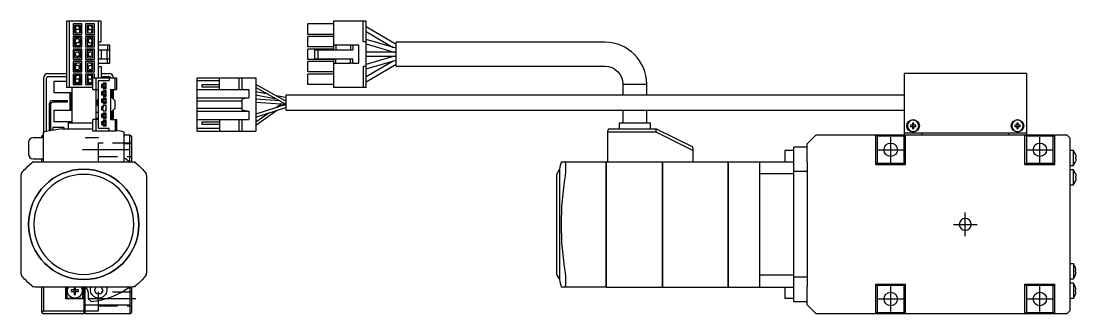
# Model space of a CAD drawing. Extents: x 0 to 737, y -8 to 350.
# Drawn here: x 383.8 to 737.4, y 144.4 to 242.5 of the extents above; entities that cross this region are included whole.
import ezdxf

# ---------------------------------------------------------------- set-up
doc = ezdxf.new("R2010")
doc.units = 0
doc.header["$LTSCALE"] = 0.5
doc.linetypes.add('CENTER', pattern=[50.8, 31.75, -6.35, 6.35, -6.35])
doc.linetypes.add('DASHED', pattern=[19.05, 12.7, -6.35])
for name, color, linetype in [('MSM_CENTER', 1, 'CENTER'), ('MSM_CONTINUOUS', 7, 'CONTINUOUS'), ('MSM_DASHED', 4, 'DASHED')]:
    doc.layers.add(name, color=color, linetype=linetype)

msp = doc.modelspace()

# ---------------------------------------------------------------- linework, layer by layer
at = {"layer": 'MSM_CENTER'}
for p, q in [((675.33, 195.18), (675.33, 203.68)), ((725.33, 195.18), (725.33, 203.68)), ((420.31, 199.43), (403.81, 199.43)), ((671.08, 199.43), (679.58, 199.43)), ((721.08, 199.43), (729.58, 199.43)), ((700.33, 170.43), (700.33, 178.43)), ((696.33, 174.43), (704.33, 174.43)), ((675.33, 145.18), (675.33, 153.68)), ((725.33, 145.18), (725.33, 153.68)), ((422.31, 149.43), (403.81, 149.43)), ((671.08, 149.43), (679.58, 149.43)), ((721.08, 149.43), (729.58, 149.43))]:
    msp.add_line(p, q, dxfattribs=at)
at = {"layer": 'MSM_CONTINUOUS'}
for p, q in [((399.01, 242.53), (399.01, 220.33)), ((410.61, 242.53), (399.01, 242.53)), ((400.01, 220.33), (400.01, 242.53)), ((401.21, 241.58), (401.21, 238.08)), ((404.21, 241.58), (401.21, 241.58)), ((401.71, 241.08), (401.71, 238.58)), ((403.71, 241.08), (401.71, 241.08)), ((403.71, 238.58), (403.71, 241.08)), ((404.21, 238.08), (404.21, 241.58)), ((405.41, 241.58), (405.41, 238.08)), ((408.41, 241.58), (405.41, 241.58)), ((407.91, 241.08), (405.91, 241.08)), ((405.91, 241.08), (405.91, 238.58)), ((407.51, 241.08), (407.51, 240.69)), ((407.91, 238.58), (407.91, 241.08)), ((408.41, 238.08), (408.41, 241.58)), ((409.61, 242.53), (409.61, 223.53)), ((410.61, 235.53), (410.61, 242.53)), ((479.93, 238.08), (479.93, 241.58)), ((488.53, 241.58), (479.93, 241.58)), ((488.53, 242.53), (488.53, 232.93)), ((499.53, 242.53), (488.53, 242.53)), ((498.53, 235.53), (498.53, 242.53)), ((499.53, 220.33), (499.53, 242.53)), ((509.53, 234.74), (499.53, 240.64)), ((401.21, 238.08), (404.21, 238.08)), ((401.21, 237.38), (401.21, 233.88)), ((404.21, 237.38), (401.21, 237.38)), ((401.71, 238.58), (403.71, 238.58)), ((401.96, 240.26), (402.13, 238.58)), ((403.54, 238.58), (403.35, 240.41)), ((403.71, 239.41), (403.47, 239.27)), ((404.21, 233.88), (404.21, 237.38)), ((405.41, 238.08), (408.41, 238.08)), ((405.41, 237.38), (405.41, 233.88)), ((408.41, 237.38), (405.41, 237.38)), ((405.91, 238.58), (407.91, 238.58)), ((406.26, 240.41), (406.08, 238.58)), ((407.48, 238.58), (407.66, 240.26)), ((407.51, 238.81), (407.51, 238.58)), ((408.41, 233.88), (408.41, 237.38)), ((488.53, 238.08), (479.93, 238.08)), ((488.53, 237.38), (479.93, 237.38)), ((479.93, 233.88), (479.93, 237.38)), ((499.53, 239.01), (508.54, 233.7)), ((401.21, 233.88), (404.21, 233.88)), ((401.71, 236.88), (401.71, 234.38)), ((403.71, 236.88), (401.71, 236.88)), ((401.71, 234.38), (403.71, 234.38)), ((401.96, 235.77), (402.25, 234.38)), ((402.3, 236.88), (402.34, 236.51)), ((403.68, 234.38), (403.34, 236.05)), ((403.71, 234.38), (403.71, 236.88)), ((405.41, 233.88), (408.41, 233.88)), ((407.91, 236.88), (405.91, 236.88)), ((405.91, 236.88), (405.91, 234.38)), ((405.91, 234.38), (407.91, 234.38)), ((406.28, 236.05), (405.94, 234.38)), ((407.27, 236.51), (407.31, 236.88)), ((407.31, 236.49), (407.31, 236.84)), ((407.37, 234.38), (407.65, 235.77)), ((407.51, 236.88), (407.51, 236.32)), ((407.51, 235.06), (407.51, 234.38)), ((407.91, 234.38), (407.91, 236.88)), ((409.61, 235.53), (410.61, 235.53)), ((413.61, 234.43), (409.61, 234.43)), ((412.81, 234.43), (412.81, 232.93)), ((413.61, 228.43), (413.61, 234.43)), ((488.53, 233.88), (479.93, 233.88)), ((494.23, 234.43), (488.53, 234.43)), ((489.28, 234.43), (489.28, 232.93)), ((494.23, 234.43), (494.23, 232.93)), ((495.03, 234.43), (494.23, 234.43)), ((497.03, 234.43), (495.03, 234.43)), ((495.03, 234.43), (495.03, 232.93)), ((497.03, 228.43), (497.03, 234.43)), ((499.53, 235.53), (498.53, 235.53)), ((509.53, 233.41), (499.53, 236.36)), ((499.53, 234.9), (508.92, 232.13)), ((509.53, 227.43), (509.53, 235.43)), ((579.53, 235.43), (509.53, 235.43)), ((401.21, 233.18), (401.21, 229.68)), ((404.21, 233.18), (401.21, 233.18)), ((401.71, 232.68), (401.71, 230.18)), ((403.71, 232.68), (401.71, 232.68)), ((401.71, 230.18), (403.71, 230.18)), ((402.62, 230.32), (402.59, 230.18)), ((403.71, 232.13), (402.65, 232.13)), ((402.65, 230.73), (403.71, 230.73)), ((403.71, 230.18), (403.71, 232.68)), ((404.21, 229.68), (404.21, 233.18)), ((405.41, 233.18), (405.41, 229.68)), ((408.41, 233.18), (405.41, 233.18)), ((407.91, 232.68), (405.91, 232.68)), ((405.91, 232.68), (405.91, 230.18)), ((406.97, 232.13), (405.91, 232.13)), ((405.91, 230.73), (406.97, 230.73)), ((405.91, 230.18), (407.91, 230.18)), ((407.91, 230.18), (407.91, 232.68)), ((408.41, 229.68), (408.41, 233.18)), ((409.61, 232.93), (413.61, 232.93)), ((409.61, 229.93), (413.61, 229.93)), ((410.61, 232.93), (410.61, 229.93)), ((412.61, 229.93), (412.61, 232.93)), ((412.81, 228.43), (412.81, 229.93)), ((479.93, 229.68), (479.93, 233.18)), ((488.53, 233.18), (479.93, 233.18)), ((482.23, 229.93), (482.23, 232.93)), ((482.23, 232.93), (483.23, 232.93)), ((482.23, 229.93), (483.23, 229.93)), ((483.23, 232.93), (483.23, 229.93)), ((483.23, 232.93), (495.03, 232.93)), ((483.23, 229.93), (495.03, 229.93)), ((488.53, 229.93), (488.53, 220.33)), ((489.28, 228.43), (489.28, 229.93)), ((494.23, 228.43), (494.23, 229.93)), ((495.03, 228.43), (495.03, 229.93)), ((509.53, 232.13), (499.53, 232.13)), ((499.53, 230.73), (509.53, 230.73)), ((508.92, 230.73), (499.53, 227.96)), ((401.21, 229.68), (404.21, 229.68)), ((401.21, 228.98), (401.21, 225.48)), ((404.21, 228.98), (401.21, 228.98)), ((401.71, 228.48), (401.71, 225.98)), ((403.71, 228.48), (401.71, 228.48)), ((402.25, 228.48), (401.96, 227.08)), ((402.34, 226.35), (402.3, 225.98)), ((403.34, 226.81), (403.68, 228.48)), ((403.71, 225.98), (403.71, 228.48)), ((404.21, 225.48), (404.21, 228.98)), ((405.41, 229.68), (408.41, 229.68)), ((405.41, 228.98), (405.41, 225.48)), ((408.41, 228.98), (405.41, 228.98)), ((407.91, 228.48), (405.91, 228.48)), ((405.91, 228.48), (405.91, 225.98)), ((405.94, 228.48), (406.28, 226.81)), ((407.31, 225.98), (407.27, 226.35)), ((407.65, 227.08), (407.37, 228.48)), ((407.91, 225.98), (407.91, 228.48)), ((408.41, 225.48), (408.41, 228.98)), ((409.61, 228.43), (413.61, 228.43)), ((409.61, 227.33), (410.61, 227.33)), ((410.61, 227.33), (410.61, 223.53)), ((488.53, 229.68), (479.93, 229.68)), ((479.93, 225.48), (479.93, 228.98)), ((488.53, 228.98), (479.93, 228.98)), ((488.53, 228.43), (494.23, 228.43)), ((495.03, 228.43), (494.23, 228.43)), ((495.03, 228.43), (497.03, 228.43)), ((498.53, 227.33), (498.53, 220.33)), ((499.53, 227.33), (498.53, 227.33)), ((499.53, 226.5), (509.53, 229.45)), ((508.54, 229.15), (499.53, 223.84)), ((499.53, 222.21), (509.53, 228.11)), ((509.53, 227.43), (579.53, 227.43)), ((391.31, 223.43), (391.31, 205.43)), ((392.31, 205.57), (392.31, 223.43)), ((392.81, 224.93), (399.01, 224.93)), ((392.81, 223.93), (399.01, 223.93)), ((401.21, 225.48), (404.21, 225.48)), ((401.21, 224.78), (401.21, 221.28)), ((404.21, 224.78), (401.21, 224.78)), ((401.71, 225.98), (403.71, 225.98)), ((401.71, 224.28), (401.71, 221.78)), ((403.71, 224.28), (401.71, 224.28)), ((402.13, 224.28), (401.96, 222.59)), ((403.35, 222.45), (403.54, 224.28)), ((403.71, 221.78), (403.71, 224.28)), ((404.21, 221.28), (404.21, 224.78)), ((405.41, 225.48), (408.41, 225.48)), ((405.41, 224.78), (405.41, 221.28)), ((408.41, 224.78), (405.41, 224.78)), ((405.91, 225.98), (407.91, 225.98)), ((407.91, 224.28), (405.91, 224.28)), ((405.91, 224.28), (405.91, 221.78)), ((406.08, 224.28), (406.26, 222.45)), ((407.66, 222.59), (407.48, 224.28)), ((407.81, 219.58), (407.81, 223.53)), ((407.81, 223.53), (415.81, 223.53)), ((407.91, 223.53), (407.91, 224.28)), ((408.41, 223.53), (408.41, 224.78)), ((408.81, 223.53), (408.81, 205.63)), ((410.61, 224.93), (413.31, 224.93)), ((410.61, 223.93), (413.31, 223.93)), ((413.31, 223.53), (413.31, 222.58)), ((415.31, 219.58), (415.31, 223.53)), ((415.81, 223.53), (415.81, 219.58)), ((442.83, 223.53), (462.53, 223.53)), ((442.83, 205.63), (442.83, 223.53)), ((450.33, 219.58), (450.33, 223.53)), ((456.83, 223.53), (456.83, 219.58)), ((457.83, 223.53), (457.83, 219.58)), ((462.53, 223.53), (462.53, 205.63)), ((488.53, 225.48), (479.93, 225.48)), ((488.53, 224.78), (479.93, 224.78)), ((479.93, 221.28), (479.93, 224.78)), ((679.83, 224.93), (679.83, 204.43)), ((720.83, 224.93), (679.83, 224.93)), ((720.83, 224.93), (720.83, 204.43)), ((394.81, 222.33), (394.81, 218.63)), ((399.01, 222.33), (394.81, 222.33)), ((407.81, 220.33), (399.01, 220.33)), ((400.81, 220.33), (400.81, 208.43)), ((401.21, 221.28), (404.21, 221.28)), ((401.71, 221.78), (403.71, 221.78)), ((405.41, 221.28), (407.81, 221.28)), ((405.91, 221.78), (407.81, 221.78)), ((407.81, 219.58), (409.81, 219.58)), ((409.81, 222.58), (413.31, 222.58)), ((409.81, 206.58), (409.81, 222.58)), ((411.31, 221.33), (410.81, 221.33)), ((410.81, 221.33), (410.81, 220.33)), ((410.81, 220.33), (411.31, 220.33)), ((411.28, 220.36), (411.28, 220.33)), ((411.31, 221.73), (411.31, 221.33)), ((412.31, 221.73), (411.31, 221.73)), ((411.31, 220.33), (411.31, 219.93)), ((411.31, 220.23), (411.38, 219.93)), ((411.31, 219.93), (412.31, 219.93)), ((412.31, 220.35), (412.25, 220.6)), ((412.31, 219.93), (412.31, 221.73)), ((413.81, 219.58), (415.81, 219.58)), ((413.81, 219.58), (413.81, 209.58)), ((414.31, 216.83), (414.31, 219.58)), ((414.81, 216.33), (414.81, 219.58)), ((442.83, 222.58), (450.33, 222.58)), ((442.83, 219.58), (460.18, 219.58)), ((444.43, 221.18), (444.43, 220.48)), ((450.33, 221.18), (444.43, 221.18)), ((444.43, 220.48), (450.33, 220.48)), ((460.18, 219.58), (460.18, 216.83)), ((472.58, 215.73), (462.53, 221.33)), ((462.53, 220.33), (472.58, 214.73)), ((488.53, 221.28), (479.93, 221.28)), ((499.53, 220.33), (488.53, 220.33)), ((585.53, 221.43), (593.53, 221.43)), ((585.53, 221.43), (585.53, 217.73)), ((593.53, 217.73), (593.53, 221.43)), ((394.31, 215.93), (399.31, 215.93)), ((394.81, 218.63), (400.81, 218.63)), ((399.31, 215.43), (399.31, 215.93)), ((400.31, 212.63), (400.31, 218.63)), ((400.61, 218.63), (400.61, 212.63)), ((411.31, 218.83), (410.81, 218.83)), ((410.81, 218.83), (410.81, 217.83)), ((410.81, 217.83), (411.31, 217.83)), ((411.31, 216.33), (410.81, 216.33)), ((410.81, 216.33), (410.81, 215.33)), ((411.2, 217.94), (411.21, 217.83)), ((411.31, 219.23), (411.31, 218.83)), ((412.31, 219.23), (411.31, 219.23)), ((411.31, 217.83), (411.31, 217.43)), ((411.31, 217.43), (412.31, 217.43)), ((411.31, 216.73), (411.31, 216.33)), ((412.31, 216.73), (411.31, 216.73)), ((411.31, 216.41), (411.31, 216.39)), ((411.32, 216.33), (411.31, 216.39)), ((411.55, 219.23), (411.63, 218.94)), ((412.18, 216.68), (412.18, 216.73)), ((412.18, 216.68), (412.31, 216.18)), ((412.24, 217.43), (412.2, 218.01)), ((412.28, 216.28), (412.21, 216.13)), ((412.31, 217.43), (412.31, 219.23)), ((412.31, 214.93), (412.31, 216.73)), ((415.31, 215.83), (414.31, 216.83)), ((415.31, 213.33), (415.31, 215.83)), ((442.83, 216.83), (460.18, 216.83)), ((442.83, 215.83), (457.83, 215.83)), ((460.18, 216.83), (457.83, 216.33)), ((457.83, 216.33), (457.83, 212.83)), ((466.6, 218.06), (462.53, 218.83)), ((462.53, 217.83), (469.32, 216.54)), ((470.57, 215.85), (462.53, 216.33)), ((472.58, 216.93), (469.32, 217.54)), ((472.03, 216.03), (472.58, 215.93)), ((472.58, 217.73), (472.58, 212.73)), ((679.83, 217.73), (472.58, 217.73)), ((393.31, 205.77), (393.31, 214.93)), ((393.81, 205.86), (393.81, 214.93)), ((394.31, 215.43), (399.31, 215.43)), ((394.81, 212.63), (394.81, 208.93)), ((400.81, 212.63), (394.81, 212.63)), ((410.81, 215.66), (411.05, 215.33)), ((410.81, 215.33), (411.31, 215.33)), ((411.31, 213.83), (410.81, 213.83)), ((410.81, 213.83), (410.81, 212.83)), ((410.81, 212.83), (411.31, 212.83)), ((411.26, 215.37), (411.27, 215.33)), ((411.26, 212.83), (411.34, 213.45)), ((411.34, 213.45), (411.28, 213.83)), ((411.3, 213.83), (411.3, 213.75)), ((411.31, 215.33), (411.31, 214.93)), ((411.31, 215.17), (411.32, 215.12)), ((411.31, 214.93), (412.31, 214.93)), ((411.31, 214.23), (411.31, 213.83)), ((412.31, 214.23), (411.31, 214.23)), ((411.31, 214.05), (411.35, 214.23)), ((411.31, 214.05), (411.31, 214.04)), ((411.31, 212.83), (411.31, 212.43)), ((411.31, 212.43), (412.31, 212.43)), ((411.4, 214.93), (411.32, 215.12)), ((412.31, 215.23), (412.21, 214.93)), ((412.3, 215.33), (412.24, 215.59)), ((412.24, 212.43), (412.31, 214.01)), ((412.26, 214.23), (412.31, 214.01)), ((412.3, 215.33), (412.31, 215.23)), ((412.31, 212.43), (412.31, 214.23)), ((414.31, 212.33), (415.31, 213.33)), ((414.31, 209.58), (414.31, 212.33)), ((414.81, 209.58), (414.81, 212.83)), ((442.83, 213.33), (457.83, 213.33)), ((442.83, 212.33), (460.18, 212.33)), ((457.83, 212.83), (460.18, 212.33)), ((460.18, 212.33), (460.18, 209.58)), ((462.53, 215.33), (472.58, 214.73)), ((472.58, 214.53), (462.53, 211.33)), ((462.53, 210.33), (472.58, 213.53)), ((462.53, 207.63), (469.48, 212.54)), ((471.27, 214.81), (469.48, 213.54)), ((472.06, 214.36), (472.58, 214.73)), ((472.58, 212.73), (679.83, 212.73)), ((585.53, 212.73), (585.53, 208.43)), ((593.53, 208.43), (593.53, 212.73)), ((394.81, 208.93), (400.81, 208.93)), ((407.81, 205.63), (407.81, 209.58)), ((409.81, 209.58), (407.81, 209.58)), ((409.81, 209.93), (408.81, 209.93)), ((409.81, 211.93), (408.91, 211.93)), ((408.91, 211.93), (408.91, 209.93)), ((411.31, 211.33), (410.81, 211.33)), ((410.81, 211.33), (410.81, 210.33)), ((410.81, 210.42), (410.82, 210.33)), ((410.81, 210.33), (411.31, 210.33)), ((411.31, 208.83), (410.81, 208.83)), ((410.81, 208.83), (410.81, 207.83)), ((411.06, 208.83), (411.1, 208.55)), ((411.2, 211.33), (411.19, 211.21)), ((411.31, 211.73), (411.31, 211.33)), ((412.31, 211.73), (411.31, 211.73)), ((411.31, 210.33), (411.31, 209.93)), ((411.31, 209.93), (412.31, 209.93)), ((411.31, 209.23), (411.31, 208.83)), ((412.31, 209.23), (411.31, 209.23)), ((411.9, 209.93), (411.85, 210.24)), ((412.08, 208.79), (412.01, 209.23)), ((412.19, 211.16), (412.21, 211.73)), ((412.31, 209.93), (412.31, 211.73)), ((412.31, 207.43), (412.31, 209.23)), ((413.81, 209.58), (415.81, 209.58)), ((415.31, 209.58), (415.31, 205.63)), ((415.81, 209.58), (415.81, 205.63)), ((442.83, 209.58), (460.18, 209.58)), ((444.43, 208.68), (444.43, 207.98)), ((450.33, 208.68), (444.43, 208.68)), ((450.33, 209.58), (450.33, 205.63)), ((456.83, 209.58), (456.83, 205.63)), ((457.83, 209.58), (457.83, 205.63)), ((466.91, 211.72), (462.53, 208.63)), ((391.31, 205.43), (391.67, 205.43)), ((391.31, 195.43), (391.31, 205.34)), ((397.46, 206.43), (394.15, 205.93)), ((398.21, 206.93), (394.41, 206.93)), ((394.41, 206.93), (394.41, 205.97)), ((397.46, 206.43), (407.81, 206.43)), ((398.21, 206.43), (398.21, 206.93)), ((399.56, 208.43), (407.81, 208.43)), ((399.56, 208.43), (399.56, 206.43)), ((415.81, 205.63), (407.81, 205.63)), ((413.31, 206.58), (409.81, 206.58)), ((410.81, 207.83), (411.31, 207.83)), ((411.31, 207.83), (411.31, 207.43)), ((411.31, 207.43), (412.31, 207.43)), ((413.31, 205.63), (413.31, 206.58)), ((418.31, 195.43), (418.31, 205.34)), ((450.33, 206.58), (442.83, 206.58)), ((442.83, 205.63), (462.53, 205.63)), ((444.43, 207.98), (450.33, 207.98)), ((580.53, 195.43), (580.53, 205.93)), ((596.73, 205.34), (580.53, 205.34)), ((581.03, 206.43), (596.73, 206.43)), ((584.28, 208.43), (594.78, 208.43)), ((584.28, 208.43), (584.28, 206.43)), ((594.78, 206.43), (594.78, 208.43)), ((596.73, 205.34), (596.73, 206.43)), ((596.73, 206.43), (608.75, 200.52)), ((609.03, 199.12), (596.73, 205.34)), ((682.59, 207.67), (681.91, 207.67)), ((681.91, 207.19), (682.59, 207.19)), ((682.59, 208.35), (682.59, 207.67)), ((682.59, 207.19), (682.59, 206.51)), ((683.07, 207.67), (683.07, 208.35)), ((683.75, 207.67), (683.07, 207.67)), ((683.07, 206.51), (683.07, 207.19)), ((683.07, 207.19), (683.75, 207.19)), ((717.59, 207.67), (716.91, 207.67)), ((716.91, 207.19), (717.59, 207.19)), ((717.59, 208.35), (717.59, 207.67)), ((717.59, 207.19), (717.59, 206.51)), ((718.07, 207.67), (718.07, 208.35)), ((718.75, 207.67), (718.07, 207.67)), ((718.07, 206.51), (718.07, 207.19)), ((718.07, 207.19), (718.75, 207.19)), ((386.31, 201.93), (386.31, 197.93)), ((391.31, 203.43), (387.81, 203.43)), ((391.31, 204.43), (390.81, 203.93)), ((390.81, 203.43), (390.81, 203.93)), ((390.81, 203.93), (391.31, 203.43)), ((418.31, 204.43), (420.31, 204.43)), ((420.31, 195.43), (420.31, 204.43)), ((420.31, 204.43), (420.81, 203.93)), ((420.81, 203.93), (420.81, 195.43)), ((650.33, 204.43), (647.33, 201.43)), ((650.33, 204.43), (734.33, 204.43)), ((670.33, 194.43), (670.33, 204.43)), ((670.33, 204.43), (670.83, 203.93)), ((670.83, 203.93), (670.83, 194.93)), ((679.83, 203.93), (670.83, 203.93)), ((720.83, 204.93), (679.83, 204.93)), ((679.83, 203.93), (680.33, 204.43)), ((679.83, 194.93), (679.83, 203.93)), ((680.33, 194.43), (680.33, 204.43)), ((685.83, 204.43), (685.83, 204.93)), ((714.83, 204.93), (714.83, 204.43)), ((720.33, 194.43), (720.33, 204.43)), ((720.33, 204.43), (720.83, 203.93)), ((720.83, 203.93), (720.83, 194.93)), ((729.83, 203.93), (720.83, 203.93)), ((729.83, 203.93), (730.33, 204.43)), ((729.83, 194.93), (729.83, 203.93)), ((730.33, 194.43), (730.33, 204.43)), ((735.33, 203.43), (734.33, 204.43)), ((735.33, 203.43), (735.33, 145.43)), ((420.31, 201.43), (418.31, 201.43)), ((609.03, 200.07), (609.03, 195.43)), ((639.83, 199.18), (639.83, 195.43)), ((642.83, 199.18), (639.83, 199.18)), ((647.33, 200.3), (642.83, 200.3)), ((642.83, 148.55), (642.83, 200.3)), ((647.33, 195.3), (647.33, 201.43)), ((736.55, 199.18), (735.33, 199.18)), ((736.55, 194.18), (736.55, 199.18)), ((387.81, 196.43), (391.31, 196.43)), ((388.56, 195.43), (421.06, 195.43)), ((390.81, 195.43), (390.81, 196.43)), ((564.83, 195.43), (579.98, 195.43)), ((566.32, 194.95), (566.32, 191.97)), ((579.98, 153.43), (579.98, 195.43)), ((579.98, 195.38), (580.03, 195.38)), ((580.03, 153.43), (580.03, 195.43)), ((580.03, 195.43), (620.88, 195.43)), ((598.88, 153.43), (598.88, 195.43)), ((598.88, 195.38), (598.93, 195.38)), ((598.93, 153.43), (598.93, 195.43)), ((620.88, 153.43), (620.88, 195.43)), ((620.88, 195.38), (620.93, 195.38)), ((620.93, 195.43), (642.83, 195.43)), ((620.93, 153.43), (620.93, 195.43)), ((631.33, 195.43), (631.33, 153.43)), ((647.33, 195.3), (647.33, 153.55)), ((670.33, 194.43), (670.83, 194.93)), ((670.83, 194.93), (679.83, 194.93)), ((679.83, 194.93), (680.33, 194.43)), ((720.33, 194.43), (720.83, 194.93)), ((720.83, 194.93), (729.83, 194.93)), ((729.83, 194.93), (730.33, 194.43)), ((737.23, 197.93), (737.22, 197.93)), ((737.41, 196.94), (737.22, 196.94)), ((737.22, 196.94), (737.22, 196.42)), ((737.22, 196.42), (737.41, 196.42)), ((737.22, 195.43), (737.23, 195.43)), ((564.33, 192.91), (563.33, 191.18)), ((563.33, 191.18), (563.33, 157.68)), ((564.33, 192.91), (564.33, 155.94)), ((566.32, 191.97), (566.19, 190.68)), ((642.83, 191.4), (631.33, 191.4)), ((647.33, 192.18), (642.83, 192.18)), ((670.33, 194.43), (680.33, 194.43)), ((720.33, 194.43), (730.33, 194.43)), ((735.33, 194.18), (736.55, 194.18)), ((736.55, 192.68), (735.33, 192.68)), ((736.55, 187.68), (736.55, 192.68)), ((737.23, 191.43), (737.22, 191.43)), ((383.81, 158.18), (383.81, 190.68)), ((425.81, 190.68), (425.81, 158.18)), ((735.33, 187.68), (736.55, 187.68)), ((737.41, 190.44), (737.22, 190.44)), ((737.22, 190.44), (737.22, 189.92)), ((737.22, 189.92), (737.41, 189.92)), ((737.22, 188.93), (737.23, 188.93)), ((736.55, 161.18), (735.33, 161.18)), ((736.55, 161.18), (736.55, 156.18)), ((737.22, 159.93), (737.23, 159.93)), ((563.33, 157.68), (564.33, 155.95)), ((566.19, 158.18), (566.32, 156.88)), ((566.32, 156.88), (566.32, 153.91)), ((631.33, 157.46), (642.83, 157.46)), ((647.33, 156.68), (642.83, 156.68)), ((735.33, 156.18), (736.55, 156.18)), ((737.22, 158.94), (737.41, 158.94)), ((737.22, 158.42), (737.22, 158.94)), ((737.41, 158.42), (737.22, 158.42)), ((737.23, 157.43), (737.22, 157.43)), ((421.06, 153.43), (388.56, 153.43)), ((390.81, 144.93), (390.81, 153.43)), ((391.31, 153.43), (391.31, 145.43)), ((398.81, 149.43), (398.81, 153.43)), ((399.11, 153.43), (399.11, 149.73)), ((401.55, 152.44), (400.56, 152.44)), ((400.56, 152.44), (400.56, 151.92)), ((401.48, 152.44), (401.48, 151.92)), ((401.55, 153.43), (401.55, 152.44)), ((402.07, 152.5), (401.55, 152.5)), ((402.07, 152.44), (402.07, 153.43)), ((403.06, 152.44), (402.07, 152.44)), ((402.13, 151.92), (402.13, 152.44)), ((403.06, 151.92), (403.06, 152.44)), ((404.51, 149.73), (404.51, 153.43)), ((404.81, 153.43), (404.81, 149.73)), ((405.31, 144.43), (405.31, 153.43)), ((408.36, 152.43), (408.94, 153.43)), ((409.09, 151.18), (408.36, 152.43)), ((411.25, 152.43), (410.53, 151.18)), ((410.67, 153.43), (411.25, 152.43)), ((420.31, 153.43), (420.31, 144.43)), ((420.81, 153.43), (420.81, 144.93)), ((579.98, 153.43), (564.83, 153.43)), ((579.98, 153.48), (580.03, 153.48)), ((580.03, 153.43), (598.88, 153.43)), ((598.88, 153.48), (598.93, 153.48)), ((598.93, 153.43), (620.88, 153.43)), ((620.88, 153.48), (620.93, 153.48)), ((620.93, 153.43), (642.83, 153.43)), ((639.83, 153.43), (639.83, 149.68)), ((647.33, 147.43), (647.33, 153.55)), ((670.33, 154.43), (670.83, 153.93)), ((670.33, 154.43), (680.33, 154.43)), ((670.33, 144.43), (670.33, 154.43)), ((679.83, 153.93), (670.83, 153.93)), ((670.83, 153.93), (670.83, 144.93)), ((679.83, 153.93), (680.33, 154.43)), ((679.83, 144.93), (679.83, 153.93)), ((680.33, 144.43), (680.33, 154.43)), ((720.33, 154.43), (720.83, 153.93)), ((720.33, 154.43), (730.33, 154.43)), ((720.33, 144.43), (720.33, 154.43)), ((729.83, 153.93), (720.83, 153.93)), ((720.83, 153.93), (720.83, 144.93)), ((729.83, 153.93), (730.33, 154.43)), ((729.83, 144.93), (729.83, 153.93)), ((730.33, 144.43), (730.33, 154.43)), ((736.55, 154.68), (735.33, 154.68)), ((736.55, 154.68), (736.55, 149.68)), ((737.22, 153.43), (737.23, 153.43)), ((737.22, 152.44), (737.41, 152.44)), ((737.22, 151.92), (737.22, 152.44)), ((398.96, 149.58), (398.81, 149.73)), ((404.81, 149.43), (398.81, 149.43)), ((399.11, 149.73), (398.96, 149.58)), ((398.96, 149.58), (399.11, 149.43)), ((399.11, 149.73), (401.31, 149.73)), ((400.56, 151.92), (401.55, 151.92)), ((401.55, 151.92), (401.55, 150.93)), ((401.55, 151.85), (402.07, 151.85)), ((401.55, 150.93), (402.07, 150.93)), ((402.07, 151.92), (403.06, 151.92)), ((402.07, 150.93), (402.07, 151.92)), ((402.31, 149.73), (404.51, 149.73)), ((404.66, 149.58), (404.51, 149.73)), ((404.51, 149.43), (404.66, 149.58)), ((404.81, 149.73), (404.66, 149.58)), ((404.81, 149.43), (404.81, 144.43)), ((405.31, 148.93), (404.81, 148.93)), ((406.31, 150.93), (406.31, 149.49)), ((406.31, 149.49), (407.34, 148.55)), ((410.53, 151.18), (409.09, 151.18)), ((639.83, 149.68), (642.83, 149.68)), ((642.83, 148.55), (647.33, 148.55)), ((735.33, 149.68), (736.55, 149.68)), ((737.41, 151.92), (737.22, 151.92)), ((737.23, 150.93), (737.22, 150.93)), ((391.31, 145.43), (390.81, 144.93)), ((391.31, 145.43), (404.81, 145.43)), ((404.81, 145.93), (405.31, 145.93)), ((405.31, 147.43), (420.31, 147.43)), ((647.33, 147.43), (650.33, 144.43)), ((734.33, 144.43), (735.33, 145.43)), ((390.81, 144.93), (391.31, 144.43)), ((404.81, 144.43), (391.31, 144.43)), ((420.31, 144.43), (405.31, 144.43)), ((420.31, 144.43), (420.81, 144.93)), ((734.33, 144.43), (650.33, 144.43)), ((670.33, 144.43), (670.83, 144.93)), ((670.83, 144.93), (679.83, 144.93)), ((679.83, 144.93), (680.33, 144.43)), ((720.33, 144.43), (720.83, 144.93)), ((720.83, 144.93), (729.83, 144.93)), ((729.83, 144.93), (730.33, 144.43))]:
    msp.add_line(p, q, dxfattribs=at)
at = {"layer": 'MSM_CONTINUOUS', "extrusion": (0, 0, -1)}
for centre, radius in [((-411.68, 220.83), 0.614), ((-411.68, 220.83), 0.35), ((-411.68, 218.33), 0.614), ((-411.68, 215.83), 0.614), ((-411.68, 218.33), 0.35), ((-411.68, 215.83), 0.35), ((-411.68, 210.83), 0.614), ((-411.68, 208.33), 0.614), ((-411.68, 210.83), 0.35), ((-411.68, 208.33), 0.35), ((-682.83, 207.43), 1.9), ((-717.83, 207.43), 1.9), ((-404.81, 174.43), 18.48), ((-404.81, 174.43), 16.75), ((-700.33, 174.43), 2)]:
    msp.add_circle(centre, radius, dxfattribs=at)
at = {"layer": 'MSM_CONTINUOUS'}
for centre, radius in [((682.83, 207.43), 2.1), ((717.83, 207.43), 2.1), ((675.33, 199.43), 2.25), ((725.33, 199.43), 2.25), ((404.81, 174.43), 18.48), ((675.33, 149.43), 2.25), ((725.33, 149.43), 2.25)]:
    msp.add_circle(centre, radius, dxfattribs=at)
for centre, radius, start, end in [((402.52, 240.31), 0.563, 135.2722, 184.9126), ((402.68, 240.15), 0.788, 66.416, 134.8819), ((402.78, 240.33), 0.578, 7.0307, 68.2994), ((406.81, 240.34), 0.549, 135.9296, 173.6036), ((406.94, 240.17), 0.767, 34.7986, 133.588), ((407.12, 240.32), 0.54, 354.438, 32.8019), ((402.58, 240.36), 0.623, 189.2492, 258.0473), ((402.64, 240.5), 0.771, 255.7012, 325.1589), ((402.82, 240.35), 0.54, 327.1982, 5.562), ((406.85, 240.37), 0.592, 176.1778, 235.9254), ((406.97, 240.51), 0.776, 234.5637, 314.3044), ((407.11, 240.32), 0.549, 315.9296, 353.6036), ((402.66, 235.88), 0.701, 13.8945, 189.0987), ((402.64, 235.94), 0.701, 193.981, 9.0121), ((404.81, 231.43), 4, 130.1945, 132.4811), ((406.97, 235.94), 0.701, 171.2537, 345.7532), ((406.93, 235.91), 0.665, 110.6686, 167.9973), ((406.95, 235.86), 0.724, 40.121, 110.9899), ((404.81, 231.43), 4, 47.5458, 49.8055), ((407, 235.9), 0.662, 348.9348, 40.0981), ((579.53, 221.43), 14, 360, 90), ((402.65, 231.43), 0.7, 90.1029, 269.8971), ((403.26, 230.18), 0.655, 123.9752, 168.3096), ((402.65, 231.43), 0.7, 270.1029, 89.8971), ((406.97, 231.43), 0.7, 90.1029, 269.8971), ((406.97, 231.43), 0.7, 270.1029, 89.8971), ((402.65, 226.92), 0.7, 350.2608, 166.7461), ((402.66, 226.97), 0.701, 170.9013, 346.1055), ((404.81, 231.43), 4, 227.5189, 229.8055), ((406.97, 226.91), 0.701, 13.9811, 189.0121), ((406.96, 226.97), 0.701, 193.8945, 9.0987), ((404.81, 231.43), 4, 310.1945, 312.4542), ((392.81, 223.43), 1.5, 90, 180), ((402.52, 222.53), 0.567, 111.0258, 173.6441), ((402.64, 222.33), 0.788, 45.1181, 113.584), ((402.8, 222.5), 0.552, 354.5817, 45.2335), ((406.87, 222.48), 0.607, 124.8804, 183.0164), ((406.98, 222.32), 0.801, 57.3554, 124.5736), ((407.1, 222.52), 0.563, 6.7008, 56.3413), ((413.31, 223.43), 1.5, 3.9744, 90), ((402.6, 222.57), 0.64, 178.2537, 257.4443), ((402.67, 222.7), 0.781, 254.1262, 303.5069), ((402.78, 222.52), 0.576, 304.2499, 352.708), ((406.85, 222.53), 0.592, 187.7913, 247.5389), ((406.94, 222.7), 0.788, 246.416, 314.8819), ((407.1, 222.54), 0.563, 315.2722, 4.9126), ((394.31, 214.93), 1, 90, 180), ((404.81, 146.66), 60.22, 100.1906, 102.9545), ((411.68, 208.13), 0.5, 205.9759, 216.4412), ((411.68, 208.13), 0.5, 222.707, 334.0241), ((404.81, 146.66), 60.22, 77.0455, 79.4751), ((581.03, 205.93), 0.502, 90.2159, 179.7841), ((682.83, 207.43), 0.95, 165.3667, 194.6333), ((682.83, 207.43), 0.365, 138.8496, 221.1504), ((682.83, 207.43), 0.95, 75.3667, 104.6333), ((682.83, 207.43), 0.365, 48.8496, 131.1504), ((682.83, 207.43), 0.365, 228.8496, 311.1504), ((682.83, 207.43), 0.95, 255.3667, 284.6333), ((682.83, 207.43), 0.365, 318.8496, 41.1504), ((682.83, 207.43), 0.95, 345.3667, 14.6333), ((717.83, 207.43), 0.95, 165.3667, 194.6333), ((717.83, 207.43), 0.365, 138.8496, 221.1504), ((717.83, 207.43), 0.95, 75.3667, 104.6333), ((717.83, 207.43), 0.365, 48.8496, 131.1504), ((717.83, 207.43), 0.365, 228.8496, 311.1504), ((717.83, 207.43), 0.95, 255.3667, 284.6333), ((717.83, 207.43), 0.365, 318.8496, 41.1504), ((717.83, 207.43), 0.95, 345.3667, 14.6333), ((387.81, 201.93), 1.5, 90, 180), ((608.53, 200.07), 0.5, 0, 63.5205), ((733.43, 196.68), 4, 18.2398, 38.6822), ((387.81, 197.93), 1.5, 180, 270), ((404.81, 174.43), 27, 128.9424, 130.1296), ((404.81, 174.43), 26, 53.8711, 58.7193), ((404.81, 174.43), 27, 49.8634, 51.0576), ((662.6, 174.43), 100, 167.8776, 169.3486), ((566.16, 195.31), 0.116, 6.1833, 74.7357), ((564.99, 195), 1.33, 357.6714, 14.1658), ((733.43, 196.68), 4, 321.3178, 341.7602), ((404.81, 174.43), 27, 139.8634, 141.0576), ((404.81, 174.43), 27, 38.9424, 40.1296), ((733.43, 190.18), 4, 18.2398, 38.6822), ((662.6, 174.43), 97.77, 170.4338, 189.5662), ((733.43, 190.18), 4, 321.3178, 341.7602), ((733.43, 158.68), 4, 18.2398, 38.6822), ((733.43, 158.68), 3.99, 3.7348, 18.2232), ((404.81, 174.43), 27, 218.9424, 220.1296), ((404.81, 174.43), 27, 319.8634, 321.0576), ((662.6, 174.43), 100, 190.6514, 192.1224), ((733.43, 158.68), 4, 321.3178, 341.7602), ((733.43, 158.68), 3.99, 341.7768, 356.2652), ((404.81, 174.43), 27, 229.8634, 231.0576), ((404.81, 174.43), 26, 275.5973, 306.1289), ((404.81, 174.43), 27, 308.9424, 310.1296), ((566.17, 153.53), 0.104, 283.4886, 344.9862), ((565.13, 153.84), 1.19, 343.2571, 3.0786), ((733.43, 152.18), 4, 18.2398, 38.6822), ((733.43, 152.18), 3.99, 3.7348, 18.2232), ((733.43, 152.18), 4, 321.3178, 341.7602), ((733.43, 152.18), 3.99, 341.7768, 356.2652)]:
    msp.add_arc(centre, radius, start, end, dxfattribs=at)
at = {"layer": 'MSM_CONTINUOUS', "extrusion": (0, 0, -1)}
for centre, radius, start, end in [((-579.53, 221.43), 6, 90, 180), ((-392.81, 223.43), 0.5, 0, 90), ((-413.31, 223.43), 0.5, 90, 167.9988), ((-411.81, 215.23), 2.5, 323.1301, 36.8699), ((-394.31, 214.93), 0.5, 360, 90), ((-411.81, 215.23), 2.5, 258.463, 259.6715), ((-404.81, 174.43), 27, 40.5358, 49.4642), ((-388.56, 193.43), 2, 49.4642, 90), ((-421.06, 193.43), 2, 90, 130.5358), ((-404.81, 174.43), 27, 130.5358, 139.4642), ((-733.43, 196.68), 3.99, 161.7768, 176.2652), ((-733.43, 196.68), 3.99, 183.7348, 198.2232), ((-385.81, 190.68), 2, 360, 40.5358), ((-423.81, 190.68), 2, 139.4642, 180), ((-733.43, 190.18), 3.99, 161.7768, 176.2652), ((-733.43, 190.18), 3.99, 183.7348, 198.2232), ((-385.81, 158.18), 2, 319.4642, 0), ((-404.81, 174.43), 27, 310.5358, 319.4642), ((-404.81, 174.43), 27, 220.5358, 229.4642), ((-423.81, 158.18), 2, 180, 220.5358), ((-388.56, 155.43), 2, 270, 310.5358), ((-401.81, 152.18), 2.5, 150, 30), ((-402.31, 150.93), 4, 141.3178, 180), ((-409.81, 152.43), 2.75, 158.6763, 21.3237), ((-421.06, 155.43), 2, 229.4642, 270)]:
    msp.add_arc(centre, radius, start, end, dxfattribs=at)
at = {"layer": 'MSM_DASHED'}
for p, q in [((409.81, 203.43), (405.31, 203.43)), ((409.81, 195.43), (409.81, 203.43)), ((420.81, 201.68), (409.81, 201.68)), ((409.81, 197.18), (420.81, 197.18)), ((410.9, 197.52), (410.9, 197.52)), ((409.81, 145.43), (409.81, 153.43)), ((420.81, 151.68), (410.82, 151.68)), ((405.31, 145.43), (409.81, 145.43)), ((409.81, 147.18), (420.81, 147.18))]:
    msp.add_line(p, q, dxfattribs=at)

doc.saveas('drawing.dxf')
